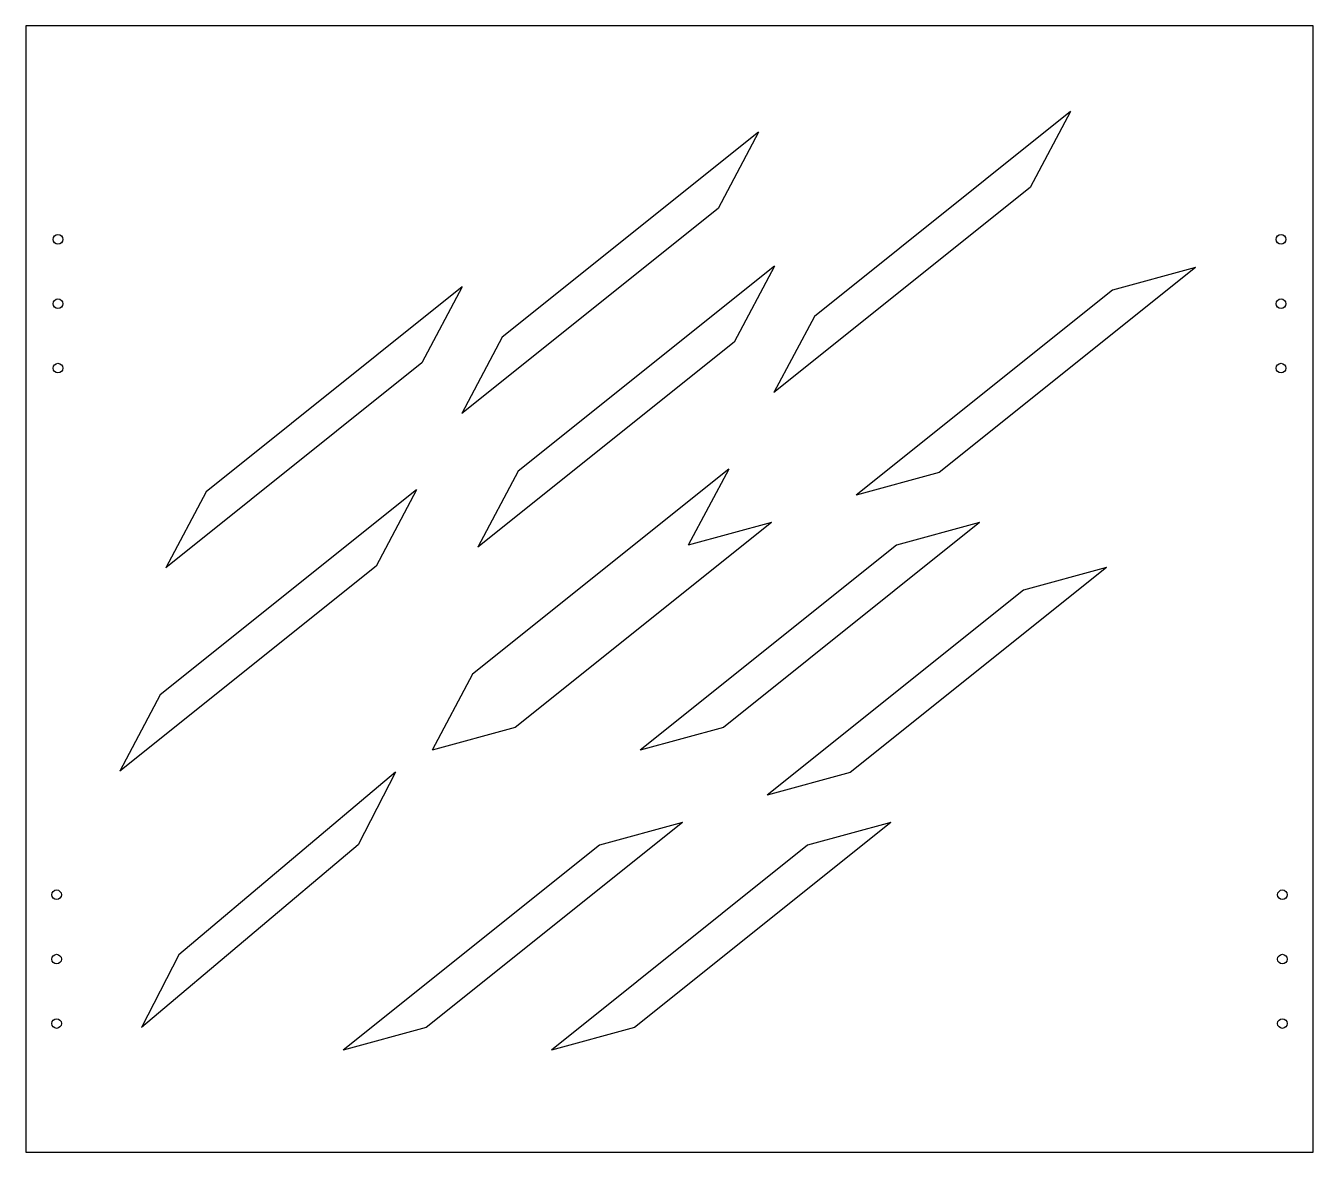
# Model space of a CAD drawing. Header units: millimetres. Extents: x -200 to 200, y -175 to 175.
import ezdxf

# ---------------------------------------------------------------- set-up
doc = ezdxf.new("R2010")
doc.units = ezdxf.units.MM

msp = doc.modelspace()

# ---------------------------------------------------------------- linework, layer by layer
at = {"color": 7, "linetype": 'Continuous', "lineweight": 25}
for p, q in [((-200, 175), (-200, -175)), ((200, 175), (-200, 175)), ((200, -175), (200, 175)), ((124.61, 148.37), (45, 84.69)), ((124.61, 148.37), (112.07, 124.73)), ((27.61, 141.89), (-51.99, 78.2)), ((27.61, 141.89), (15.07, 118.25)), ((112.07, 124.73), (32.46, 61.04)), ((15.07, 118.25), (-64.54, 54.56)), ((32.62, 100.35), (-46.99, 36.66)), ((32.62, 100.35), (20.08, 76.71)), ((163.4, 99.89), (83.79, 36.2)), ((163.4, 99.89), (137.58, 92.84)), ((-64.38, 93.86), (-143.99, 30.18)), ((-64.38, 93.86), (-76.92, 70.22)), ((137.58, 92.84), (57.97, 29.15)), ((45, 84.69), (32.46, 61.04)), ((-51.99, 78.2), (-64.54, 54.56)), ((20.08, 76.71), (-59.53, 13.02)), ((-76.92, 70.22), (-156.53, 6.54)), ((18.4, 37.25), (-61.21, -26.44)), ((-46.99, 36.66), (-59.53, 13.02)), ((18.4, 37.25), (5.85, 13.61)), ((83.79, 36.2), (57.97, 29.15)), ((-78.6, 30.77), (-158.21, -32.92)), ((-143.99, 30.18), (-156.53, 6.54)), ((-78.6, 30.77), (-91.15, 7.13)), ((31.67, 20.66), (-47.94, -43.03)), ((31.67, 20.66), (5.85, 13.61)), ((96.35, 20.68), (16.75, -43)), ((96.35, 20.68), (70.53, 13.63)), ((70.53, 13.63), (-9.07, -50.05)), ((-91.15, 7.13), (-170.75, -56.56)), ((135.78, 6.68), (56.17, -57.01)), ((135.78, 6.68), (109.96, -0.37)), ((109.96, -0.37), (30.35, -64.06)), ((-61.21, -26.44), (-73.75, -50.08)), ((-158.21, -32.92), (-170.75, -56.56)), ((-47.94, -43.03), (-73.75, -50.08)), ((16.75, -43), (-9.07, -50.05)), ((-85.13, -56.88), (-152.46, -113.62)), ((-85.13, -56.88), (-96.71, -79.49)), ((56.17, -57.01), (30.35, -64.06)), ((4.05, -72.55), (-75.55, -136.24)), ((4.05, -72.55), (-21.76, -79.6)), ((68.73, -72.53), (-10.87, -136.22)), ((68.73, -72.53), (42.92, -79.58)), ((-96.71, -79.49), (-164.04, -136.24)), ((-21.76, -79.6), (-101.37, -143.29)), ((42.92, -79.58), (-36.69, -143.26)), ((-152.46, -113.62), (-164.04, -136.24)), ((-75.55, -136.24), (-101.37, -143.29)), ((-10.87, -136.22), (-36.69, -143.26)), ((-200, -175), (200, -175))]:
    msp.add_line(p, q, dxfattribs=at)
for centre in [(-190, 108.62), (190, 108.62), (-190, 88.62), (190, 88.62), (-190, 68.62), (190, 68.62), (-190.42, -95), (190.42, -95), (-190.42, -115), (190.42, -115), (-190.42, -135), (190.42, -135)]:
    msp.add_circle(centre, 1.5, dxfattribs=at)

doc.saveas('drawing.dxf')
